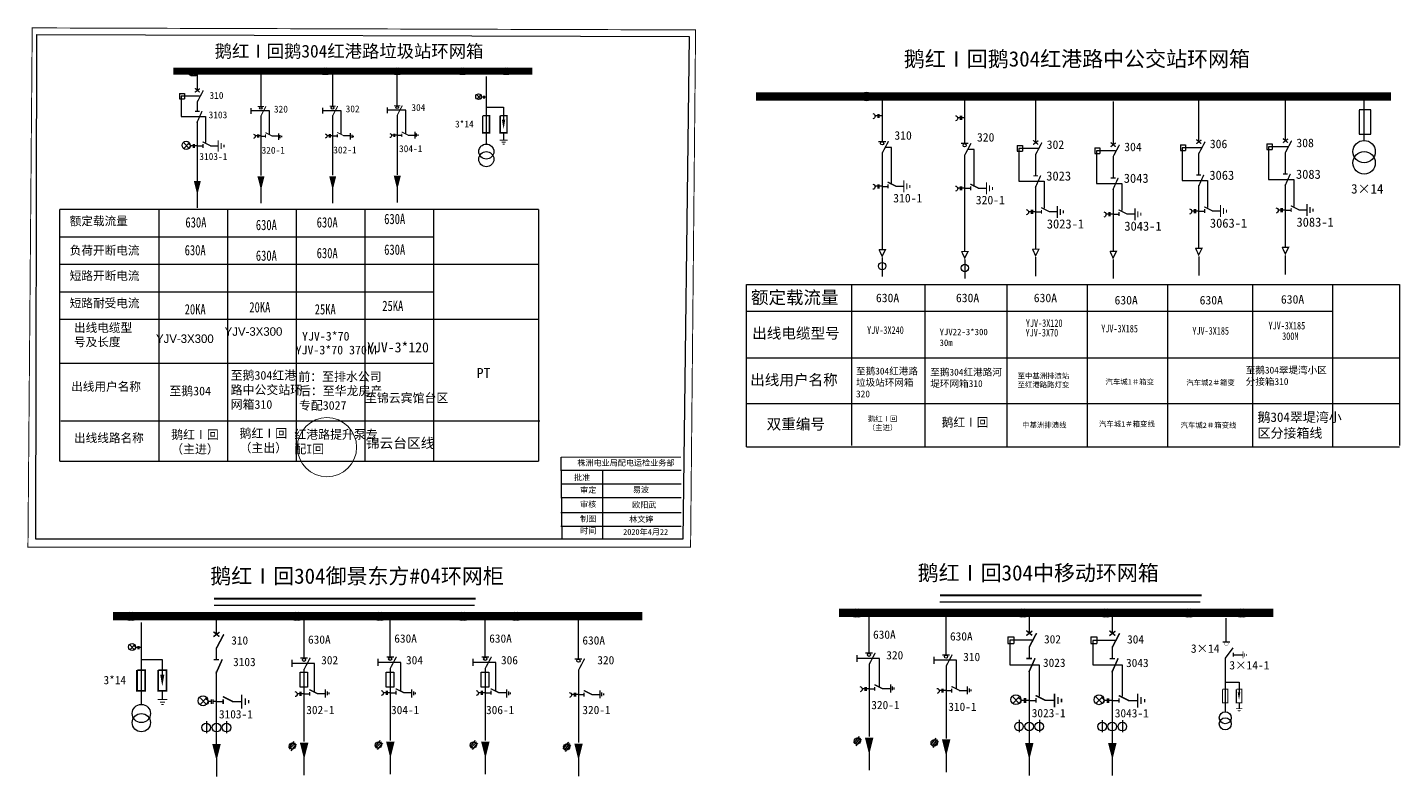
# Model space of a CAD drawing. Extents: x 498 to 1045, y -170 to 129.
# Drawn here: x 517.7 to 777.6, y -21.5 to 120.3 of the extents above; entities that cross this region are included whole.
import ezdxf

# ---------------------------------------------------------------- set-up
doc = ezdxf.new("R2010")
doc.units = 0
doc.header["$LTSCALE"] = 0.774411
doc.linetypes.add('ACAD_ISO02W100', pattern=[15, 12, -3])
doc.linetypes.add('CENTER', pattern=[50.8, 31.75, -6.35, 6.35, -6.35])
doc.layers.get('0').update_dxf_attribs({"linetype": 'CONTINUOUS'})
for name, color, linetype in [('1', 7, 'CONTINUOUS'), ('2', 7, 'CONTINUOUS'), ('F11', 7, 'CONTINUOUS')]:
    doc.layers.add(name, color=color, linetype=linetype)
doc.styles.add('HZ', font='')
doc.styles.add('hztxt_txtstyle_2.70_0_0', font='simkai.ttf', dxfattribs={"height": 2.7})
doc.styles.add('SimSun_txtstyle_2.00_0_0', font='', dxfattribs={"height": 2})
doc.styles.get("Standard").update_dxf_attribs({"font": '', "height": 2.5})
doc.styles.add('字体', font='', dxfattribs={"height": 2.5})
doc.styles.add('楷体_GB2312_txtstyle_1.09_0_0', font='', dxfattribs={"height": 1.0944})
doc.styles.get('HZ').set_extended_font_data('楷体_GB2312')
doc.styles.get('SimSun_txtstyle_2.00_0_0').set_extended_font_data('SimSun')
doc.styles.get('Standard').set_extended_font_data('SimSun')
doc.styles.get('字体').set_extended_font_data('楷体_GB2312')
doc.styles.get('楷体_GB2312_txtstyle_1.09_0_0').set_extended_font_data('楷体_GB2312')

# ---------------------------------------------------------------- blocks, each defined once
blk = doc.blocks.new('JD')
for points in [[(-2, 0.2), (-2, -0.2), (2, 0.2), (2, -0.2)], [(1, -1.2), (1, -0.8), (-1, -1.2), (-1, -0.8)], [(-0.5, -1.8), (-0.5, -2.2), (0.5, -1.8), (0.5, -2.2)]]:
    blk.add_trace(points)

msp = doc.modelspace()

# ---------------------------------------------------------------- linework, layer by layer
for p, q in [((549.88, 111.24), (549.88, 108.37)), ((561.9, 111.37), (561.9, 105.36)), ((575.48, 111.42), (575.48, 105.4)), ((587.71, 111.5), (587.71, 105.49)), ((604.6, 111.01), (604.6, 98.16)), ((546.55, 107.82), (546.55, 106.79)), ((546.55, 107.82), (547.49, 107.82)), ((546.55, 106.79), (547.49, 106.79)), ((550.34, 107.28), (546.85, 107.28)), ((546.85, 107.28), (546.85, 103.45)), ((547.49, 107.82), (547.49, 106.79)), ((679.57, 106.87), (679.57, 98.73)), ((708.64, 106.71), (708.64, 98.5)), ((739.52, 106.85), (739.52, 98.64)), ((755.92, 107.04), (755.92, 98.83)), ((770.81, 106.95), (770.81, 98.82)), ((549.88, 106.24), (549.88, 104.49)), ((604.59, 105.24), (607.9, 105.24)), ((607.9, 105.24), (607.9, 102.82)), ((695.21, 106.51), (695.21, 98.37)), ((723.31, 106.28), (723.31, 98.07)), ((772.15, 104.7), (769.9, 104.7)), ((769.9, 104.64), (769.9, 100.1)), ((772.15, 100.1), (772.15, 104.7)), ((546.85, 103.45), (551.46, 103.45)), ((549.88, 102.56), (549.88, 91.15)), ((551.46, 103.45), (551.46, 98.54)), ((561.94, 103.59), (561.94, 92.27)), ((575.52, 103.63), (575.52, 92.31)), ((587.75, 103.72), (587.75, 92.4)), ((561.94, 99.75), (562.84, 99.75)), ((564.01, 99.77), (565.24, 99.77)), ((575.52, 99.79), (576.42, 99.79)), ((577.59, 99.82), (578.82, 99.82)), ((587.75, 99.88), (588.65, 99.88)), ((589.82, 99.91), (591.05, 99.91)), ((607.9, 100.28), (607.9, 99.02)), ((769.9, 100.1), (772.15, 100.1)), ((549.88, 97.87), (550.96, 97.87)), ((552.37, 97.9), (553.83, 97.9)), ((679.57, 96.52), (679.57, 78.21)), ((695.21, 96.16), (695.21, 77.85)), ((705.18, 97.93), (706.15, 97.93)), ((705.18, 97.93), (705.18, 96.85)), ((705.18, 96.85), (706.15, 96.85)), ((706.15, 97.93), (706.15, 96.85)), ((708.64, 96.29), (708.64, 92.27)), ((719.86, 97.51), (720.83, 97.51)), ((719.86, 97.51), (719.86, 96.43)), ((719.86, 96.43), (720.83, 96.43)), ((720.83, 97.51), (720.83, 96.43)), ((736.06, 98.08), (737.04, 98.08)), ((736.06, 98.08), (736.06, 97)), ((736.06, 97), (737.04, 97)), ((737.04, 98.08), (737.04, 97)), ((739.52, 96.43), (739.52, 92.42)), ((752.46, 98.27), (753.43, 98.27)), ((752.46, 98.27), (752.46, 97.19)), ((752.46, 97.19), (753.43, 97.19)), ((753.43, 98.27), (753.43, 97.19)), ((755.92, 96.62), (755.92, 92.61)), ((723.31, 95.86), (723.31, 91.84)), ((561.93, 91.61), (561.93, 87.01)), ((575.52, 91.66), (575.52, 87.05)), ((587.74, 91.75), (587.74, 87.14)), ((549.88, 89.61), (549.88, 86.14)), ((679.57, 90.21), (680.69, 90.21)), ((682.16, 90.24), (683.68, 90.24)), ((695.21, 89.85), (696.33, 89.85)), ((697.8, 89.88), (699.32, 89.88)), ((708.64, 90.26), (708.64, 78.41)), ((723.31, 89.83), (723.31, 77.98)), ((739.52, 90.41), (739.52, 78.55)), ((755.92, 90.6), (755.92, 78.74)), ((542.62, 85.87), (542.62, 38.15)), ((542.62, 85.87), (542.62, 38.15)), ((555.62, 85.87), (555.62, 38.15)), ((568.61, 85.87), (568.61, 38.15)), ((581.6, 85.87), (581.6, 70.27)), ((594.6, 85.87), (594.6, 38.15)), ((758.51, 85.76), (760.03, 85.76)), ((708.64, 85.39), (709.76, 85.39)), ((711.22, 85.43), (712.75, 85.43)), ((723.31, 84.97), (724.44, 84.97)), ((725.9, 85), (727.43, 85)), ((739.52, 85.54), (740.64, 85.54)), ((742.11, 85.57), (743.63, 85.57)), ((755.92, 85.73), (757.04, 85.73)), ((581.6, 70.27), (581.6, 38.15)), ((653.89, 40.93), (653.89, 71.62)), ((653.89, 71.62), (777.54, 71.62)), ((673.76, 71.46), (673.76, 41.17)), ((703.22, 71.62), (703.22, 40.87)), ((718.38, 71.62), (718.38, 40.87)), ((733.65, 71.62), (733.65, 40.87)), ((749.71, 71.62), (749.71, 40.87)), ((764.87, 71.62), (764.87, 40.87)), ((777.54, 71.62), (777.54, 41.17)), ((653.95, 66.56), (764.89, 66.56)), ((653.95, 57.77), (777.57, 57.77)), ((777.57, 49.07), (653.89, 49.07)), ((777.54, 40.86), (653.89, 40.86)), ((618.77, 38.97), (618.91, 23.34)), ((553.5, 8.85), (553.5, 5.37)), ((570.06, 8.21), (570.06, 0.93)), ((586.39, 8.4), (586.39, 1.12)), ((604.38, 8.4), (604.38, 1.12)), ((622.02, 8.04), (622.02, 0.76)), ((677.06, 9.15), (677.06, 1.87)), ((691.64, 8.81), (691.64, 1.54)), ((707.42, 9.07), (707.42, 5.59)), ((723.15, 9.04), (723.15, 5.57)), ((539.28, 7.61), (539.28, -7.94)), ((553.5, 2.79), (553.5, 0.68)), ((703.39, 4.93), (703.39, 3.68)), ((703.39, 4.93), (704.53, 4.93)), ((703.39, 3.68), (704.53, 3.68)), ((707.99, 4.28), (703.75, 4.28)), ((703.75, 4.28), (703.75, -0.36)), ((704.53, 4.93), (704.53, 3.68)), ((707.42, 3.01), (707.42, 0.9)), ((719.12, 4.91), (719.12, 3.65)), ((719.12, 4.91), (720.25, 4.91)), ((719.12, 3.65), (720.25, 3.65)), ((723.71, 4.25), (719.48, 4.25)), ((719.48, 4.25), (719.48, -0.39)), ((720.25, 4.91), (720.25, 3.65)), ((723.15, 2.99), (723.15, 0.87)), ((539.26, 0.63), (543.27, 0.63)), ((543.27, 0.63), (543.27, -2.3)), ((553.5, -1.66), (553.5, -15.47)), ((570.1, -1.22), (570.1, -14.91)), ((586.43, -1.02), (586.43, -14.72)), ((604.42, -1.02), (604.42, -14.72)), ((622.07, -1.38), (622.07, -15.08)), ((677.11, -0.28), (677.11, -13.97)), ((691.68, -0.61), (691.68, -14.31)), ((703.75, -0.36), (709.34, -0.36)), ((707.42, -1.44), (707.42, -15.25)), ((709.34, -0.36), (709.34, -6.3)), ((719.48, -0.39), (725.07, -0.39)), ((723.15, -1.47), (723.15, -15.28)), ((725.07, -0.39), (725.07, -6.33)), ((677.11, -4.92), (678.19, -4.92)), ((679.62, -4.89), (681.1, -4.89)), ((543.27, -5.38), (543.27, -6.9)), ((553.5, -7.33), (554.81, -7.33)), ((556.51, -7.3), (558.29, -7.3)), ((570.1, -5.86), (571.19, -5.86)), ((572.61, -5.83), (574.09, -5.83)), ((586.43, -5.66), (587.52, -5.66)), ((588.94, -5.63), (590.42, -5.63)), ((604.42, -5.66), (605.51, -5.66)), ((606.93, -5.63), (608.41, -5.63)), ((622.07, -6.02), (623.15, -6.02)), ((624.58, -5.99), (626.06, -5.99)), ((691.68, -5.25), (692.77, -5.25)), ((694.19, -5.22), (695.67, -5.22)), ((707.42, -7.11), (708.73, -7.11)), ((710.43, -7.08), (712.21, -7.08)), ((723.15, -7.14), (724.45, -7.14)), ((726.16, -7.1), (727.94, -7.1)), ((551.63, -11.02), (551.63, -13.32)), ((555.46, -11.02), (555.46, -13.32)), ((705.54, -10.8), (705.54, -13.1)), ((709.38, -10.8), (709.38, -13.1)), ((721.27, -10.83), (721.27, -13.13)), ((725.11, -10.83), (725.11, -13.13)), ((568.2, -14.88), (567.16, -16.13)), ((568.44, -15.12), (567.39, -16.37)), ((568.64, -15.38), (567.6, -16.63)), ((584.53, -14.68), (583.49, -15.93)), ((584.76, -14.93), (583.72, -16.18)), ((584.97, -15.19), (583.93, -16.43)), ((586.43, -15.51), (586.43, -21.09)), ((602.52, -14.68), (601.48, -15.93)), ((602.75, -14.93), (601.71, -16.18)), ((602.96, -15.19), (601.92, -16.43)), ((604.42, -15.51), (604.42, -21.09)), ((620.17, -15.04), (619.12, -16.29)), ((620.4, -15.29), (619.36, -16.54)), ((620.6, -15.55), (619.56, -16.79)), ((675.21, -13.94), (674.16, -15.19)), ((675.44, -14.18), (674.4, -15.43)), ((675.64, -14.44), (674.6, -15.69)), ((677.1, -14.76), (677.1, -20.34)), ((689.78, -14.27), (688.74, -15.52)), ((690.01, -14.52), (688.97, -15.76)), ((690.22, -14.77), (689.18, -16.02)), ((691.68, -15.1), (691.68, -20.67)), ((553.51, -17.33), (553.51, -21.53)), ((570.1, -15.7), (570.1, -21.28)), ((622.06, -15.87), (622.06, -21.44)), ((707.43, -17.11), (707.43, -21.31)), ((723.16, -17.13), (723.16, -21.33))]:
    msp.add_line(p, q)
at = {"linetype": 'Continuous'}
for p, q in [((603.51, 107.49), (602.88, 106.81)), ((602.88, 107.49), (603.51, 106.81)), ((565.27, 100.25), (565.27, 99.02)), ((565.56, 99.93), (565.56, 99.36)), ((565.84, 99.77), (565.84, 99.51)), ((578.85, 100.3), (578.85, 99.06)), ((579.14, 99.98), (579.14, 99.41)), ((579.43, 99.81), (579.43, 99.55)), ((591.08, 100.54), (591.08, 99.31)), ((591.37, 100.22), (591.37, 99.65)), ((591.65, 100.06), (591.65, 99.8)), ((548.29, 98.4), (547.39, 97.44)), ((547.39, 98.4), (548.29, 97.44)), ((523.81, 80.67), (594.49, 80.67)), ((523.81, 75.47), (614.53, 75.47)), ((523.81, 70.27), (594.57, 70.27)), ((687.67, 71.63), (687.67, 40.88)), ((523.81, 65.08), (614.53, 65.08)), ((523.81, 56.72), (594.49, 56.72)), ((524.06, 45.82), (614.77, 45.82)), ((537.2, 3.35), (537.96, 2.53)), ((537.96, 3.35), (537.2, 2.53)), ((574.14, -5.06), (574.14, -6.55)), ((590.46, -5.06), (590.46, -6.55)), ((608.45, -5.06), (608.45, -6.55)), ((681.14, -4.12), (681.14, -5.61)), ((681.48, -4.5), (681.48, -5.19)), ((681.83, -4.7), (681.83, -5.02)), ((695.71, -4.45), (695.71, -5.95)), ((696.06, -4.84), (696.06, -5.53)), ((696.41, -5.04), (696.41, -5.36)), ((551.58, -6.69), (550.49, -7.85)), ((550.49, -6.69), (551.58, -7.85)), ((574.48, -5.44), (574.48, -6.13)), ((574.83, -5.64), (574.83, -5.96)), ((590.81, -5.44), (590.81, -6.13)), ((591.16, -5.64), (591.16, -5.96)), ((608.8, -5.44), (608.8, -6.13)), ((609.15, -5.64), (609.15, -5.96)), ((626.1, -5.22), (626.1, -6.72)), ((626.44, -5.61), (626.44, -6.3)), ((626.79, -5.81), (626.79, -6.13)), ((705.49, -6.47), (704.41, -7.63)), ((704.41, -6.47), (705.49, -7.63)), ((721.22, -6.49), (720.14, -7.66)), ((720.14, -6.49), (721.22, -7.66))]:
    msp.add_line(p, q, dxfattribs=at)
at = {"linetype": 'ACAD_ISO02W100'}
for p, q in [((709.12, 97.37), (705.49, 97.37)), ((705.49, 97.37), (705.49, 91.19)), ((723.8, 96.94), (720.17, 96.94)), ((720.17, 96.94), (720.17, 90.76)), ((740.01, 97.52), (736.37, 97.52)), ((736.37, 97.52), (736.37, 91.33)), ((756.41, 97.71), (752.77, 97.71)), ((752.77, 97.71), (752.77, 91.52)), ((705.49, 91.19), (710.28, 91.19)), ((710.28, 91.19), (710.28, 86.09)), ((736.37, 91.33), (741.17, 91.33)), ((741.17, 91.33), (741.17, 86.23)), ((752.77, 91.52), (757.57, 91.52)), ((757.57, 91.52), (757.57, 86.42)), ((720.17, 90.76), (724.96, 90.76)), ((724.96, 90.76), (724.96, 85.66))]:
    msp.add_line(p, q, dxfattribs=at)
at = {"linetype": 'CENTER'}
for p, q in [((679.58, 76.72), (679.58, 73.16)), ((695.22, 76.36), (695.22, 72.8)), ((708.64, 76.81), (708.64, 73.21)), ((723.32, 76.39), (723.32, 72.78)), ((739.53, 76.96), (739.53, 73.35)), ((755.93, 77.15), (755.93, 73.54))]:
    msp.add_line(p, q, dxfattribs=at)
at = {"color": 0, "linetype": 'Continuous'}
for p, q in [((618.77, 36.49), (641.52, 36.49)), ((626.66, 36.49), (626.66, 23.56)), ((618.77, 33.89), (641.52, 33.89)), ((618.77, 31.3), (641.52, 31.3)), ((618.77, 28.47), (641.52, 28.47)), ((618.77, 25.88), (641.52, 25.88))]:
    msp.add_line(p, q, dxfattribs=at)
at = {"color": 0}
for p, q in [((744.71, 4.11), (744.71, 8.44)), ((744.13, 3.96), (745.4, 3.96)), ((744.55, 0.9), (744.55, -9.31)), ((746.06, 1.87), (746.06, 1.21)), ((746.08, 1.54), (746.92, 1.54)), ((747, 1.52), (747.89, 1.52)), ((744.54, -3.69), (747.17, -3.69)), ((747.17, -3.69), (747.17, -5.61)), ((747.17, -7.63), (747.17, -8.63))]:
    msp.add_line(p, q, dxfattribs=at)
at = {"color": 0, "linetype": 'Continuous', "const_width": 0.182}
msp.add_lwpolyline([(518.64, 120.22), (644.26, 119.84), (643.31, 21.91), (517.83, 21.91)], close=True, dxfattribs=at)
at = {"color": 0, "linetype": 'Continuous'}
for points in [[(519.5, 118.98), (643.02, 118.61), (641.83, 23.39), (519.3, 23.39)], [(569.35, -1.74), (570.75, -1.74), (570.75, -4.59), (569.35, -4.59)], [(585.68, -1.74), (587.09, -1.74), (587.09, -4.59), (585.68, -4.59)], [(603.67, -1.74), (605.08, -1.74), (605.08, -4.59), (603.67, -4.59)]]:
    msp.add_lwpolyline(points, close=True, dxfattribs=at)
for points, const_width in [([(545.34, 112.03), (613.34, 112.03)], 1.3), ([(549.44, 108.8), (550.36, 108.03)], 0.234), ([(549.43, 108.02), (550.38, 108.73)], 0.234), ([(549.88, 106.18), (551.05, 108.4)], 0.234), ([(655.67, 107.24), (775.97, 107.24)], 1.62), ([(549.46, 104.43), (550.32, 104.43)], 0.234), ([(549.83, 102.27), (550.81, 104.48)], 0.234), ([(561.36, 105.33), (562.51, 105.33)], 0.195), ([(561.94, 103.54), (562.91, 105.38)], 0.195), ([(574.95, 105.38), (576.1, 105.38)], 0.195), ([(575.52, 103.58), (576.5, 105.43)], 0.195), ([(587.17, 105.47), (588.32, 105.47)], 0.195), ([(587.75, 103.67), (588.72, 105.52)], 0.195), ([(603.94, 103.59), (603.94, 100.36), (605.23, 100.36), (605.23, 103.59), (603.98, 103.59)], 0.273), ([(607.25, 103.59), (607.25, 100.36), (608.55, 100.36), (608.55, 103.59), (607.29, 103.59)], 0.273), ([(550.9, 98.65), (552.46, 97.87)], 0.234), ([(562.79, 100.4), (564.09, 99.75)], 0.195), ([(562.84, 100.05), (562.84, 99.45)], 0.195), ([(576.37, 100.44), (577.67, 99.79)], 0.195), ([(576.42, 100.09), (576.42, 99.49)], 0.195), ([(588.6, 100.53), (589.9, 99.88)], 0.195), ([(588.65, 100.18), (588.65, 99.58)], 0.195), ([(678.85, 98.7), (680.29, 98.7)], 0.243), ([(679.57, 96.46), (680.79, 98.76)], 0.243), ([(708.18, 98.13), (709.16, 98.87)], 0.243), ([(708.18, 98.94), (709.14, 98.15)], 0.243), ([(739.06, 98.28), (740.05, 99.02)], 0.243), ([(739.07, 99.09), (740.02, 98.3)], 0.243), ([(739.52, 96.37), (740.74, 98.67)], 0.243), ([(755.47, 99.28), (756.42, 98.49)], 0.243), ([(755.46, 98.47), (756.44, 99.21)], 0.243), ([(755.92, 96.56), (757.13, 98.86)], 0.243), ([(550.96, 98.23), (550.96, 97.51)], 0.234), ([(694.5, 98.34), (695.93, 98.34)], 0.243), ([(695.21, 96.1), (696.43, 98.4)], 0.243), ([(708.64, 96.22), (709.85, 98.53)], 0.243), ([(722.85, 97.71), (723.84, 98.45)], 0.243), ([(722.86, 98.52), (723.81, 97.72)], 0.243), ([(723.31, 95.8), (724.53, 98.1)], 0.243), ([(680.63, 91.02), (682.25, 90.21)], 0.243), ([(708.2, 92.21), (709.1, 92.21)], 0.243), ([(708.59, 89.97), (709.61, 92.26)], 0.243), ([(722.88, 91.78), (723.78, 91.78)], 0.243), ([(723.26, 89.54), (724.29, 91.83)], 0.243), ([(739.09, 92.35), (739.99, 92.35)], 0.243), ([(739.47, 90.11), (740.49, 92.4)], 0.243), ([(755.48, 92.54), (756.38, 92.54)], 0.243), ([(755.87, 90.3), (756.89, 92.59)], 0.243), ([(680.69, 90.59), (680.69, 89.84)], 0.243), ([(696.27, 90.66), (697.89, 89.85)], 0.243), ([(696.33, 90.23), (696.33, 89.48)], 0.243), ([(709.7, 86.2), (711.32, 85.39)], 0.243), ([(709.76, 85.77), (709.76, 85.02)], 0.243), ([(724.37, 85.78), (725.99, 84.97)], 0.243), ([(740.58, 86.35), (742.2, 85.54)], 0.243), ([(740.64, 85.91), (740.64, 85.16)], 0.243), ([(756.98, 86.54), (758.6, 85.73)], 0.243), ([(757.04, 86.1), (757.04, 85.36)], 0.243), ([(724.44, 85.34), (724.44, 84.59)], 0.243), ([(678.97, 78.24), (680.21, 78.24), (679.58, 76.99), (678.99, 78.26)], 0.243), ([(694.61, 77.88), (695.85, 77.88), (695.22, 76.63), (694.63, 77.9)], 0.243), ([(708.04, 78.33), (709.28, 78.33), (708.64, 77.08), (708.06, 78.36)], 0.243), ([(722.72, 77.91), (723.95, 77.91), (723.32, 76.65), (722.73, 77.93)], 0.243), ([(738.92, 78.48), (740.16, 78.48), (739.53, 77.23), (738.94, 78.5)], 0.243), ([(755.32, 78.67), (756.56, 78.67), (755.93, 77.42), (755.34, 78.69)], 0.243), ([(553.09, 12.16), (602.62, 12.16)], 0.393), ([(690.54, 12.77), (740.07, 12.77)], 0.393), ([(533.94, 8.85), (634.17, 8.85)], 1.57), ([(671.39, 9.45), (753.68, 9.45)], 1.57), ([(552.96, 4.95), (554.11, 5.81)], 0.283), ([(552.97, 5.89), (554.08, 4.97)], 0.283), ([(553.5, 2.72), (554.92, 5.4)], 0.283), ([(706.88, 5.17), (708.03, 6.03)], 0.283), ([(706.89, 6.11), (708, 5.19)], 0.283), ([(707.42, 2.94), (708.83, 5.63)], 0.283), ([(722.61, 5.14), (723.76, 6.01)], 0.283), ([(722.62, 6.09), (723.73, 5.16)], 0.283), ([(723.15, 2.92), (724.56, 5.6)], 0.283), ([(552.99, 0.6), (554.04, 0.6)], 0.283), ([(553.44, -2.01), (554.63, 0.66)], 0.283), ([(569.41, 0.9), (570.8, 0.9)], 0.236), ([(570.1, -1.28), (571.28, 0.96)], 0.236), ([(585.74, 1.09), (587.13, 1.09)], 0.236), ([(586.43, -1.08), (587.61, 1.15)], 0.236), ([(603.73, 1.09), (605.12, 1.09)], 0.236), ([(604.42, -1.08), (605.6, 1.15)], 0.236), ([(621.37, 0.73), (622.76, 0.73)], 0.236), ([(622.07, -1.44), (623.24, 0.79)], 0.236), ([(676.41, 1.84), (677.8, 1.84)], 0.236), ([(677.11, -0.34), (678.28, 1.9)], 0.236), ([(690.99, 1.5), (692.38, 1.5)], 0.236), ([(691.68, -0.67), (692.86, 1.57)], 0.236), ([(706.91, 0.82), (707.96, 0.82)], 0.283), ([(707.36, -1.79), (708.55, 0.88)], 0.283), ([(722.64, 0.8), (723.69, 0.8)], 0.283), ([(723.09, -1.81), (724.28, 0.86)], 0.283), ([(538.48, -1.38), (538.48, -5.28), (540.05, -5.28), (540.05, -1.38), (538.53, -1.38)], 0.33), ([(542.49, -1.38), (542.49, -5.28), (544.05, -5.28), (544.05, -1.38), (542.54, -1.38)], 0.33), ([(571.13, -5.07), (572.7, -5.86)], 0.236), ([(587.46, -4.88), (589.03, -5.66)], 0.236), ([(587.52, -5.3), (587.52, -6.03)], 0.236), ([(605.45, -4.88), (607.02, -5.66)], 0.236), ([(605.51, -5.3), (605.51, -6.03)], 0.236), ([(623.09, -5.24), (624.67, -6.02)], 0.236), ([(678.13, -4.13), (679.71, -4.92)], 0.236), ([(678.19, -4.56), (678.19, -5.28)], 0.236), ([(692.71, -4.47), (694.28, -5.25)], 0.236), ([(692.77, -4.89), (692.77, -5.62)], 0.236), ([(554.74, -6.39), (556.62, -7.33)], 0.283), ([(554.81, -6.9), (554.81, -7.77)], 0.283), ([(571.19, -5.5), (571.19, -6.22)], 0.236), ([(623.15, -5.66), (623.15, -6.39)], 0.236), ([(708.65, -6.17), (710.54, -7.11)], 0.283), ([(708.73, -6.68), (708.73, -7.55)], 0.283), ([(724.38, -6.19), (726.27, -7.14)], 0.283), ([(724.45, -6.7), (724.45, -7.57)], 0.283)]:
    msp.add_lwpolyline(points, dxfattribs=dict(const_width=const_width))
for points in [[(560.02, 105.04), (560.02, 103.95)], [(573.6, 105.08), (573.6, 104)], [(585.83, 105.17), (585.83, 104.09)], [(678.75, 103.57), (678.24, 103.57)], [(678.75, 103.91), (678.75, 103.17)], [(678.98, 103.91), (678.98, 103.17)], [(679.57, 103.57), (678.98, 103.57)], [(694.39, 103.21), (693.88, 103.21)], [(694.39, 103.55), (694.39, 102.81)], [(694.62, 103.55), (694.62, 102.81)], [(695.21, 103.21), (694.62, 103.21)], [(561.28, 99.76), (560.87, 99.76)], [(561.28, 100.03), (561.28, 99.44)], [(561.46, 100.03), (561.46, 99.44)], [(561.94, 99.76), (561.46, 99.76)], [(574.87, 99.8), (574.46, 99.8)], [(574.87, 100.08), (574.87, 99.48)], [(575.05, 100.08), (575.05, 99.48)], [(575.52, 99.8), (575.05, 99.8)], [(587.09, 99.89), (586.68, 99.89)], [(587.09, 100.16), (587.09, 99.57)], [(587.27, 100.16), (587.27, 99.57)], [(587.75, 99.89), (587.27, 99.89)], [(549.09, 97.88), (548.6, 97.88)], [(549.09, 98.21), (549.09, 97.5)], [(549.31, 98.21), (549.31, 97.5)], [(549.87, 97.88), (549.31, 97.88)], [(678.75, 90.23), (678.24, 90.23)], [(678.75, 90.57), (678.75, 89.83)], [(678.98, 90.57), (678.98, 89.83)], [(679.57, 90.23), (678.98, 90.23)], [(694.39, 89.87), (693.88, 89.87)], [(694.39, 90.21), (694.39, 89.47)], [(694.62, 90.21), (694.62, 89.47)], [(695.21, 89.87), (694.62, 89.87)], [(707.82, 85.75), (707.82, 85.01)], [(708.05, 85.75), (708.05, 85.01)], [(738.7, 85.89), (738.7, 85.15)], [(738.93, 85.89), (738.93, 85.15)], [(755.1, 86.08), (755.1, 85.34)], [(755.33, 86.08), (755.33, 85.34)], [(707.82, 85.41), (707.31, 85.41)], [(708.64, 85.41), (708.05, 85.41)], [(722.5, 84.98), (721.99, 84.98)], [(722.5, 85.32), (722.5, 84.58)], [(722.72, 85.32), (722.72, 84.58)], [(723.31, 84.98), (722.72, 84.98)], [(738.7, 85.55), (738.19, 85.55)], [(739.52, 85.55), (738.93, 85.55)], [(755.1, 85.74), (754.59, 85.74)], [(755.92, 85.74), (755.33, 85.74)], [(553.09, 10.95), (602.38, 10.95)], [(690.54, 11.55), (739.82, 11.55)], [(567.78, 0.54), (567.78, -0.77)], [(584.11, 0.74), (584.11, -0.58)], [(602.1, 0.74), (602.1, -0.58)], [(674.78, 1.48), (674.78, 0.17)], [(689.36, 1.15), (689.36, -0.17)], [(676.31, -4.91), (675.82, -4.91)], [(676.31, -4.58), (676.31, -5.29)], [(676.53, -4.58), (676.53, -5.29)], [(677.1, -4.91), (676.53, -4.91)], [(690.89, -4.91), (690.89, -5.63)], [(691.11, -4.91), (691.11, -5.63)], [(552.55, -7.32), (551.95, -7.32)], [(552.55, -6.92), (552.55, -7.78)], [(552.82, -6.92), (552.82, -7.78)], [(553.5, -7.32), (552.82, -7.32)], [(569.31, -5.85), (568.81, -5.85)], [(569.31, -5.52), (569.31, -6.23)], [(569.53, -5.52), (569.53, -6.23)], [(570.1, -5.85), (569.53, -5.85)], [(585.64, -5.65), (585.14, -5.65)], [(585.64, -5.32), (585.64, -6.04)], [(585.86, -5.32), (585.86, -6.04)], [(586.43, -5.65), (585.86, -5.65)], [(603.63, -5.65), (603.13, -5.65)], [(603.63, -5.32), (603.63, -6.04)], [(603.85, -5.32), (603.85, -6.04)], [(604.42, -5.65), (603.85, -5.65)], [(621.27, -6.01), (620.78, -6.01)], [(621.27, -5.68), (621.27, -6.4)], [(621.49, -5.68), (621.49, -6.4)], [(622.06, -6.01), (621.49, -6.01)], [(690.89, -5.24), (690.39, -5.24)], [(691.68, -5.24), (691.11, -5.24)], [(706.47, -7.1), (705.87, -7.1)], [(706.47, -6.7), (706.47, -7.56)], [(706.73, -6.7), (706.73, -7.56)], [(707.42, -7.1), (706.73, -7.1)], [(722.2, -7.12), (721.6, -7.12)], [(722.2, -6.73), (722.2, -7.59)], [(722.46, -6.73), (722.46, -7.59)], [(723.15, -7.12), (722.46, -7.12)]]:
    msp.add_lwpolyline(points)
at = {"linetype": 'ACAD_ISO02W100'}
for points in [[(563.58, 100.06), (563.58, 104.5), (560.02, 104.5)], [(577.17, 100.1), (577.17, 104.54), (573.6, 104.54)], [(589.39, 100.19), (589.39, 104.63), (585.83, 104.63)], [(681.38, 90.57), (681.38, 97.59), (680.16, 97.59)], [(697.02, 90.21), (697.02, 97.22), (695.81, 97.22)], [(588.42, -5.29), (588.42, 0.08), (584.11, 0.08)], [(606.41, -5.29), (606.41, 0.08), (602.1, 0.08)], [(679.1, -4.55), (679.1, 0.83), (674.78, 0.83)], [(693.67, -4.88), (693.67, 0.49), (689.36, 0.49)], [(572.09, -5.49), (572.09, -0.11), (567.78, -0.11)]]:
    msp.add_lwpolyline(points, dxfattribs=at)
for points, format in [([(677.81, 103.99, -0.877934), (677.82, 103)], "xyb"), ([(607.9, 102.86, 0.637, 0, 0), (607.9, 101.04, 0, 0, 0)], "xyseb"), ([(693.45, 103.63, -0.877934), (693.47, 102.64)], "xyb"), ([(560.52, 100.09, -0.877934), (560.54, 99.3)], "xyb"), ([(574.11, 100.14, -0.877934), (574.12, 99.35)], "xyb"), ([(586.33, 100.23, -0.877934), (586.35, 99.44)], "xyb"), ([(548.18, 98.28, -0.877934), (548.2, 97.34)], "xyb"), ([(549.91, 91.23, 1.33, 0, 0), (549.91, 88.59, 0, 0, 0)], "xyseb"), ([(561.96, 92.1, 1.33, 0, 0), (561.96, 89.46, 0, 0, 0)], "xyseb"), ([(575.54, 92.14, 1.33, 0, 0), (575.54, 89.5, 0, 0, 0)], "xyseb"), ([(587.77, 92.23, 1.33, 0, 0), (587.77, 89.59, 0, 0, 0)], "xyseb"), ([(677.81, 90.64, -0.877934), (677.82, 89.66)], "xyb"), ([(693.45, 90.28, -0.877934), (693.47, 89.3)], "xyb"), ([(706.87, 85.82, -0.877934), (706.89, 84.84)], "xyb"), ([(737.76, 85.97, -0.877934), (737.78, 84.98)], "xyb"), ([(754.15, 86.16, -0.877934), (754.17, 85.17)], "xyb"), ([(721.55, 85.4, -0.877934), (721.57, 84.41)], "xyb"), ([(543.27, -2.26, 0.771, 0, 0), (543.27, -4.45, 0, 0, 0)], "xyseb"), ([(675.39, -4.5, -0.877934), (675.41, -5.46)], "xyb"), ([(689.97, -4.84, -0.877934), (689.99, -5.79)], "xyb"), ([(551.45, -6.83, -0.877934), (551.47, -7.98)], "xyb"), ([(568.39, -5.44, -0.877934), (568.41, -6.4)], "xyb"), ([(584.72, -5.25, -0.877934), (584.74, -6.2)], "xyb"), ([(602.71, -5.25, -0.877934), (602.73, -6.2)], "xyb"), ([(620.35, -5.61, -0.877934), (620.37, -6.56)], "xyb"), ([(705.36, -6.61, -0.877934), (705.39, -7.76)], "xyb"), ([(721.09, -6.64, -0.877934), (721.11, -7.78)], "xyb"), ([(553.54, -15.37, 1.61, 0, 0), (553.54, -18.56, 0, 0, 0)], "xyseb"), ([(570.13, -15.12, 1.61, 0, 0), (570.13, -18.31, 0, 0, 0)], "xyseb"), ([(586.46, -14.92, 1.61, 0, 0), (586.46, -18.12, 0, 0, 0)], "xyseb"), ([(604.45, -14.92, 1.61, 0, 0), (604.45, -18.12, 0, 0, 0)], "xyseb"), ([(622.09, -15.28, 1.61, 0, 0), (622.09, -18.48, 0, 0, 0)], "xyseb"), ([(677.13, -14.17, 1.61, 0, 0), (677.13, -17.37, 0, 0, 0)], "xyseb"), ([(691.71, -14.51, 1.61, 0, 0), (691.71, -17.71, 0, 0, 0)], "xyseb"), ([(707.45, -15.15, 1.61, 0, 0), (707.45, -18.34, 0, 0, 0)], "xyseb"), ([(723.18, -15.17, 1.61, 0, 0), (723.18, -18.37, 0, 0, 0)], "xyseb")]:
    msp.add_lwpolyline(points, format=format)
at = {"linetype": 'Continuous', "const_width": 0.25}
for points in [[(523.81, 85.87), (523.81, 38.15)], [(542.62, 85.87), (523.81, 85.87)], [(614.53, 85.87), (542.62, 85.87)], [(614.53, 38.15), (614.53, 85.87)], [(523.81, 38.15), (614.53, 38.15)]]:
    msp.add_lwpolyline(points, dxfattribs=at)
at = {"color": 0, "linetype": 'Continuous', "const_width": 0.182}
msp.add_lwpolyline([(618.77, 38.97), (641.52, 38.97)], dxfattribs=at)
at = {"color": 0}
for points, const_width in [([(744.13, 3.96), (745.4, 3.96)], 0.108), ([(744.03, -5), (744.03, -7.57), (745.05, -7.57), (745.05, -5), (744.06, -5)], 0.217), ([(746.66, -5), (746.66, -7.57), (747.69, -7.57), (747.69, -5), (746.69, -5)], 0.217)]:
    msp.add_lwpolyline(points, dxfattribs=dict(at, const_width=const_width))
at = {"color": 0, "const_width": 0.0539}
msp.add_lwpolyline([(744.41, 3.61, 1), (745.11, 3.61, 1)], format="xyb", close=True, dxfattribs=at)
at = {"color": 0}
msp.add_lwpolyline([(747.17, -5.58, 0.506, 0, 0), (747.17, -7.02, 0, 0, 0)], format="xyseb", dxfattribs=at)
for centre, radius in [((548.96, 111.77), 0.647), ((549.36, 111.77), 0.647), ((573.94, 112.02), 0.647), ((574.34, 112.02), 0.647), ((587.58, 112.02), 0.647), ((587.98, 112.02), 0.647), ((599.93, 112.02), 0.647), ((600.33, 112.02), 0.647), ((608.19, 112.02), 0.647), ((608.59, 112.02), 0.647), ((676.61, 107.22), 0.806), ((561.94, 105.06), 0.25), ((575.52, 105.1), 0.25), ((587.75, 105.19), 0.25), ((604.63, 96.8), 1.43), ((604.63, 95.37), 1.43), ((679.57, 98.36), 0.311), ((695.21, 98), 0.311), ((679.6, 75.12), 0.702), ((695.24, 74.76), 0.702), ((537.1, 8.83), 0.783), ((537.59, 8.83), 0.783), ((568.55, 8.83), 0.783), ((569.04, 8.83), 0.783), ((584.28, 8.83), 0.783), ((584.76, 8.83), 0.783), ((600, 8.83), 0.783), ((600.49, 8.83), 0.783), ((610, 8.83), 0.783), ((610.49, 8.83), 0.783), ((674.55, 9.43), 0.783), ((675.03, 9.43), 0.783), ((706, 9.43), 0.783), ((706.48, 9.43), 0.783), ((721.72, 9.43), 0.783), ((722.21, 9.43), 0.783), ((737.45, 9.43), 0.783), ((737.93, 9.43), 0.783), ((747.45, 9.43), 0.783), ((747.94, 9.43), 0.783), ((570.1, 0.57), 0.302), ((586.43, 0.76), 0.302), ((604.42, 0.76), 0.302), ((622.07, 0.4), 0.302), ((677.11, 1.51), 0.302), ((691.68, 1.17), 0.302), ((539.31, -9.59), 1.73), ((539.31, -11.32), 1.73), ((551.58, -12.27), 0.817), ((553.52, -12.27), 0.817), ((555.42, -12.27), 0.817), ((705.5, -12.05), 0.817), ((707.44, -12.05), 0.817), ((709.34, -12.05), 0.817), ((721.23, -12.08), 0.817), ((723.17, -12.08), 0.817), ((725.07, -12.08), 0.817), ((567.88, -15.75), 0.596), ((584.2, -15.56), 0.596), ((602.19, -15.56), 0.596), ((619.84, -15.92), 0.596), ((674.88, -14.81), 0.596), ((689.45, -15.15), 0.596)]:
    msp.add_circle(centre, radius)
at = {"linetype": 'Continuous'}
for centre, radius in [((603.17, 107.2), 0.539), ((547.8, 97.99), 0.771), ((537.55, 3), 0.653), ((550.99, -7.19), 0.933), ((704.91, -6.97), 0.933), ((720.64, -6.99), 0.933)]:
    msp.add_circle(centre, radius, dxfattribs=at)
at = {"color": 20, "linetype": 'Continuous', "lineweight": 0, "ltscale": 0.86528, "true_color": 0xef4810}
msp.add_circle((574.46, 40.82), 5.61, dxfattribs=at)
at = {"color": 0}
for centre in [(744.57, -10.4), (744.57, -11.54)]:
    msp.add_circle(centre, 1.14, dxfattribs=at)
at = {"layer": '1'}
for points in [[(603.43, 107.41, -0.877934), (603.45, 106.75)], [(603.43, 107.4, -0.877934), (603.45, 106.74)], [(548.18, 98.29, -0.877934), (548.19, 97.35)], [(537.87, 3.25, -0.877934), (537.88, 2.45)], [(537.87, 3.24, -0.877934), (537.88, 2.44)], [(551.44, -6.82, -0.877934), (551.47, -7.97)], [(705.36, -6.6, -0.877934), (705.38, -7.75)], [(721.09, -6.62, -0.877934), (721.11, -7.77)]]:
    msp.add_lwpolyline(points, format="xyb", dxfattribs=at)
for points in [[(604.07, 107.12), (603.73, 107.12)], [(604.07, 107.35), (604.07, 106.85)], [(604.23, 107.35), (604.23, 106.85)], [(604.62, 107.12), (604.23, 107.12)], [(538.64, 2.9), (538.22, 2.9)], [(538.64, 3.18), (538.64, 2.58)], [(538.83, 3.18), (538.83, 2.58)], [(539.31, 2.9), (538.83, 2.9)]]:
    msp.add_lwpolyline(points, dxfattribs=at)
at = {"layer": '2', "color": 0}
msp.add_line((744.62, 0.89), (746.08, 2.84), dxfattribs=at)
at = {"layer": '2'}
for centre in [(770.85, 96.79), (770.85, 94.67)]:
    msp.add_circle(centre, 2.12, dxfattribs=at)

# ---------------------------------------------------------------- block references
at = {"rotation": 90}
for p, xscale, yscale, zscale in [((553.86, 97.86), 0.5457220654634939, 0.5457220654634939, 0.5457220656400891), ((683.7, 90.2), 0.5670000000000073, 0.5670000000000073, 0.5670000000000001), ((699.35, 89.84), 0.5670000000000073, 0.5670000000000073, 0.5670000000000001), ((712.77, 85.38), 0.5670000000000073, 0.5670000000000073, 0.5670000000000001), ((727.45, 84.95), 0.5670000000000073, 0.5670000000000073, 0.5670000000000001), ((743.66, 85.53), 0.5670000000000073, 0.5670000000000073, 0.5670000000000001), ((760.05, 85.72), 0.5670000000000073, 0.5670000000000073, 0.5670000000000001), ((558.32, -7.35), 0.6604415997862816, 0.6604415997862816, 0.6604416), ((712.23, -7.13), 0.6604415997862816, 0.6604415997862816, 0.6604416), ((727.96, -7.15), 0.6604415997862816, 0.6604415997862816, 0.6604416)]:
    msp.add_blockref('JD', p, dxfattribs=dict(at, xscale=xscale, yscale=yscale, zscale=zscale))
for p, xscale, yscale, zscale in [((607.92, 98.97), 0.3820054459398783, 0.382005446132266, 0.3820054459480622), ((543.3, -6.97), 0.4623091199900955, 0.4623091202229261, 0.4623091199999998)]:
    msp.add_blockref('JD', p, dxfattribs=dict(xscale=xscale, yscale=yscale, zscale=zscale))
at = {"color": 0, "xscale": 0.3297305593027886, "yscale": 0.3297305593027886, "zscale": 0.3297305593611308, "rotation": 90}
msp.add_blockref('JD', (747.9, 1.49), dxfattribs=at)
at = {"color": 0, "xscale": 0.3036991993997162, "yscale": 0.3036991993576521, "zscale": 0.3036991994115678}
msp.add_blockref('JD', (747.19, -8.67), dxfattribs=at)

# ---------------------------------------------------------------- texts
for s, height, p in [('310', 1.299, (552.21, 106.79)), ('3103', 1.299, (552.04, 103.11)), ('320', 1.299, (564.41, 104.2)), ('302', 1.299, (577.99, 104.24)), ('304', 1.299, (590.44, 104.49)), ('3*14', 1.299, (598.7, 101.37)), ('310', 1.62, (681.9, 99.05)), ('320', 1.62, (697.54, 98.69)), ('302', 1.62, (710.75, 97.31)), ('306', 1.62, (741.64, 97.45)), ('308', 1.62, (758.03, 97.64)), ('3103-1', 1.299, (550.29, 95.23)), ('320-1', 1.299, (562.07, 96.41)), ('302-1', 1.299, (575.65, 96.45)), ('304-1', 1.299, (588.1, 96.7)), ('304', 1.62, (725.43, 96.88)), ('3023', 1.728, (710.66, 91.32)), ('3043', 1.728, (725.34, 90.89)), ('3063', 1.728, (741.55, 91.46)), ('3083', 1.728, (757.95, 91.65)), ('310-1', 1.62, (681.68, 87.18)), ('320-1', 1.62, (697.32, 86.82)), ('3023-1', 1.728, (710.77, 82.24)), ('3043-1', 1.728, (725.45, 81.82)), ('3063-1', 1.728, (741.65, 82.39)), ('3083-1', 1.728, (758.05, 82.58)), ('630A', 1.62, (678.41, 68.29)), ('630A', 1.62, (693.56, 68.29)), ('630A', 1.62, (708.3, 68.29)), ('630A', 1.62, (723.59, 67.86)), ('630A', 1.62, (739.71, 67.86)), ('630A', 1.62, (755.1, 68.01)), ('630A', 1.572, (570.87, 3.62)), ('630A', 1.572, (587.2, 3.82)), ('630A', 1.572, (605.18, 3.82)), ('630A', 1.572, (677.87, 4.56)), ('630A', 1.572, (692.44, 4.23)), ('302', 1.572, (710.24, 3.68)), ('304', 1.572, (725.97, 3.66)), ('310', 1.572, (556.32, 3.46)), ('630A', 1.572, (622.83, 3.46)), ('3103', 1.572, (556.68, -0.62)), ('302', 1.572, (573.36, -0.28)), ('304', 1.572, (589.42, -0.28)), ('306', 1.572, (607.41, -0.28)), ('320', 1.572, (625.65, -0.28)), ('320', 1.572, (680.37, 0.66)), ('310', 1.572, (694.94, 0.33)), ('3023', 1.572, (710.04, -0.77)), ('3043', 1.572, (725.77, -0.8)), ('3*14', 1.572, (532.14, -4.05)), ('320-1', 1.572, (677.53, -8.77)), ('310-1', 1.572, (692.11, -9.11)), ('3103-1', 1.572, (554, -10.52)), ('302-1', 1.572, (570.53, -9.71)), ('304-1', 1.572, (586.59, -9.71)), ('306-1', 1.572, (604.58, -9.71)), ('320-1', 1.572, (622.82, -9.71)), ('3023-1', 1.572, (707.92, -10.3)), ('3043-1', 1.572, (723.65, -10.33))]:
    msp.add_text(s, height=height).set_placement(p)
at = {"width": 0.75}
for s, p in [('630A', (547.65, 82.43)), ('630A', (560.99, 81.94)), ('630A', (572.51, 82.43)), ('630A', (585.29, 83.08)), ('630A', (547.51, 77.17)), ('630A', (560.99, 76.13)), ('630A', (572.51, 76.62)), ('630A', (585.29, 77.27)), ('20KA', (547.51, 65.97)), ('20KA', (559.75, 66.36)), ('25KA', (572.14, 65.97)), ('25KA', (584.93, 66.62))]:
    msp.add_text(s, height=1.949, dxfattribs=at).set_placement(p)
at = {"style": 'HZ'}
for s, height, p in [('额定载流量', 2.43, (654.75, 67.97)), ('出线电缆型号', 2.025, (654.98, 61.4)), ('出线用户名称', 2.025, (654.6, 52.58)), ('双重编号', 2.025, (657.71, 44.19))]:
    msp.add_text(s, height=height, dxfattribs=at).set_placement(p)
at = {"style": 'HZ', "width": 0.75}
for s, p in [('YJV-3X120', (706.8, 63.6)), ('YJV-3X240', (676.74, 62.28)), ('YJV-3X70', (706.75, 61.79)), ('YJV-3X185', (721.08, 62.57)), ('YJV-3X185', (738.33, 62.14)), ('YJV-3X185', (752.75, 63.13)), ('300M', (755.34, 61.14))]:
    msp.add_text(s, height=1.44, dxfattribs=at).set_placement(p)
at = {"color": 0}
for s, p in [('3×14', (738.05, 1.91)), ('3×14-1', (745.33, -1.25))]:
    msp.add_text(s, height=1.594, dxfattribs=at).set_placement(p)
at = {"color": 7, "attachment_point": 1}
for s, insert, char_height, width in [('{\\C256;鹅红Ⅰ回鹅\\fKaiTi_GB2312|b0|i0|c134|p49;\\C7;304}红港路垃圾站环网箱', (553.19, 117.02), 2.4071, 219.8116), ('\\pl2.913;{\\C256;鹅红Ⅰ回鹅304红港路中公交站环网箱}', (680.78, 115.81), 2.9131, 266.0196), ('{\\fKaiTi_GB2312|b0|i0|c134|p49;\\C256;鹅红Ⅰ回\\C7;304御景东方#04环网柜}', (552.35, 17.89), 2.9131, 266.0196), ('{\\C256;鹅红Ⅰ回\\fKaiTi_GB2312|b0|i0|c134|p49;\\C7;304}中移动环网箱', (686.31, 18.5), 2.9131, 266.0196)]:
    msp.add_mtext(s, dxfattribs=dict(at, insert=insert, char_height=char_height, width=width))
at = {"color": 0, "attachment_point": 1}
for s, insert, char_height, width in [('{\\f\uffbfﾬￌﾣﾤ_GB2312|b0|i0|c134|p49;额定载流量}', (525.74, 84.45), 1.615, 66.7945), ('{\\f\uffbfﾬￌﾣﾤ_GB2312|b0|i0|c134|p49;负荷开断电流}', (525.74, 78.9), 1.615, 66.7945), ('{\\f\uffbfﾬￌﾣﾤ_GB2312|b0|i0|c134|p49;短路开断电流}', (525.74, 74.09), 1.615, 66.7945), ('{\\f\uffbfﾬￌﾣﾤ_GB2312|b0|i0|c134|p49;短路耐受电流}', (525.74, 68.91), 1.615, 66.7945), ('{\\f\uffbfﾬￌﾣﾤ_GB2312|b0|i0|c134|p49;出线电缆型号及长度}', (526.55, 64.25), 1.615, 11.2014), ('{\\f\uffbfﾬￌﾣﾤ_GB2312|b0|i0|c134|p49;YJV-3X300}', (555.08, 63.54), 1.615, 66.7945), ('{\\f\uffbfﾬￌﾣﾤ_GB2312|b0|i0|c134|p49;YJV-3X300}', (542.08, 62.18), 1.615, 66.7945), ('至鹅304红港路河堤环网箱310', (688.7, 55.69), 1.2988, 13.9085), ('{\\f\uffbfﾬￌﾣﾤ_GB2312|b0|i0|c134|p49;出线用户名称}', (526.01, 53.11), 1.615, 15.9343), ('鹅红Ⅰ回', (690.86, 46.35), 1.623, 13.6949), ('{\\f\uffbfﾬￌﾣﾤ_GB2312|b0|i0|c134|p49;出线线路名称}', (526.55, 43.38), 1.615, 15.9343)]:
    msp.add_mtext(s, dxfattribs=dict(at, insert=insert, char_height=char_height, width=width))
at = {"color": 0, "linetype": 'Continuous', "attachment_point": 1}
for s, insert, char_height, width, style in [('YJV22-3*300\\P30m', (690.46, 63.26), 1.2204, 19.6738, 'hztxt_txtstyle_2.70_0_0'), ('株洲电业局配电运检业务部', (621.87, 38.42), 1.0944, 29.9201, '字体'), ('{\\fKaiTi_GB2312|b0|i0|c134|p49;批准}', (621.23, 35.64), 1.0944, 8.5588, '字体'), ('\\f\uffbfﾬￌﾣﾤ_GB2312|b0|i0|c134|p49;审定', (622.39, 33.28), 1.0944, 8.5588, '字体'), ('易波', (632.37, 33.34), 1.094, 8.5588, '字体'), ('\\f\uffbfﾬￌﾣﾤ_GB2312|b0|i0|c134|p49;审核', (622.39, 30.57), 1.0944, 8.5588, '字体'), ('欧阳武', (632.25, 30.46), 1.094, 8.5588, '字体'), ('\\f\uffbfﾬￌﾣﾤ_GB2312|b0|i0|c134|p49;制图', (622.39, 27.83), 1.0944, 8.5588, '字体'), ('\\f\uffbfﾬￌﾣﾤ_GB2312|b0|i0|c134|p49;时间', (622.39, 25.55), 1.0944, 8.5588, '字体')]:
    msp.add_mtext(s, dxfattribs=dict(at, insert=insert, char_height=char_height, width=width, style=style))
at = {"linetype": 'Continuous', "attachment_point": 1}
for s, insert, char_height, width, style in [('{\\fSimSun|b0|i0|c134|p2;至鹅}304{\\fSimSun|b0|i0|c134|p2;\\C7;红港路垃圾站环网箱}320', (674.64, 55.89), 1.296, 13.2601, 'HZ'), ('{\\fSimSun|b0|i0|c134|p2;至鹅304翠堤湾小区分接箱310}', (748.44, 56.07), 1.296, 16.1352, 'HZ'), ('{\\fSimSun|b0|i0|c134|p2;鹅304翠堤湾小区分接箱线}', (750.67, 47.42), 1.8, 16.9955, '字体')]:
    msp.add_mtext(s, dxfattribs=dict(at, insert=insert, char_height=char_height, width=width, style=style))
at = {"color": 7, "linetype": 'Continuous', "char_height": 1.094, "attachment_point": 1, "style": '楷体_GB2312_txtstyle_1.09_0_0'}
for s, insert, width in [('林文婷', (631.68, 27.74), 8.5588), ('2020年4月22', (630.54, 25.33), 16.0081)]:
    msp.add_mtext(s, dxfattribs=dict(at, insert=insert, width=width))
at = {"layer": '2', "insert": (768.39, 90.65), "char_height": 1.8, "width": 74.608, "attachment_point": 1}
msp.add_mtext('{\\fSimSun|b0|i0|c134|p2;3×14}', dxfattribs=at)
at = {"layer": 'F11', "lineweight": -3, "attachment_point": 1}
for s, insert, char_height, width in [('\\pl2;YJV-3*70', (567.73, 62.67), 1.6526, 16.0646), ('\\pl2;YJV-3*70 370{\\fArial|b0|i0|c0|p32;M}', (566.52, 60.06), 1.6526, 21.2116), ('\\pl2.30793;YJV-3*120', (579.77, 60.69), 1.907, 16.0646), ('\\pl2;至鹅304红港路中公交站环网箱310', (554.22, 55.26), 1.6526, 16.3756), ('\\pt4;前：至排水公司', (569.04, 55.01), 1.6526, 16.0646), ('\\pl2.30793;PT', (600.5, 55.82), 1.907, 16.0646), ('\\pl1;至中基洲排渍站\\P至红港路路灯变', (704.23, 54.83), 1, 19.4417), ('\\pl2;至鹅304', (542.61, 52.3), 1.653, 18.575), ('\\pt4;后：至华龙房产专配3027', (569.15, 52.32), 1.6526, 16.0646), ('\\pl1;汽车城1＃箱变', (720.89, 53.71), 1, 19.4417), ('\\pl1;汽车城2＃箱变', (736.18, 53.57), 1, 19.4417), ('\\pt4;至锦云宾馆台区', (581.65, 50.97), 1.6526, 16.0646), ('\\pl1;鹅红Ⅰ回\\P（主进）', (675.86, 46.71), 1, 19.4417), ('\\pl2;鹅红Ⅰ回\\P（主进）', (542.95, 44.03), 1.653, 16.0646), ('\\pl2;鹅红Ⅰ回\\P（主出）', (555.9, 44.28), 1.653, 16.0646), ('\\pl1;中基洲排渍线', (705.1, 45.53), 1, 19.4417), ('\\pl1;汽车城1＃箱变线', (719.64, 45.73), 1, 19.4417), ('\\pl1;汽车城2＃箱变线', (735.1, 45.49), 1, 19.4417), ('\\pt4.61586;锦云台区线', (581.8, 42.57), 1.907, 16.0646)]:
    msp.add_mtext(s, dxfattribs=dict(at, insert=insert, char_height=char_height, width=width))
at = {"layer": 'F11', "lineweight": -3, "insert": (568.28, 44.06), "char_height": 1.653, "width": 16.0646, "attachment_point": 1, "style": 'SimSun_txtstyle_2.00_0_0'}
msp.add_mtext('红港路提升泵专配I回', dxfattribs=at)

doc.saveas('drawing.dxf')
